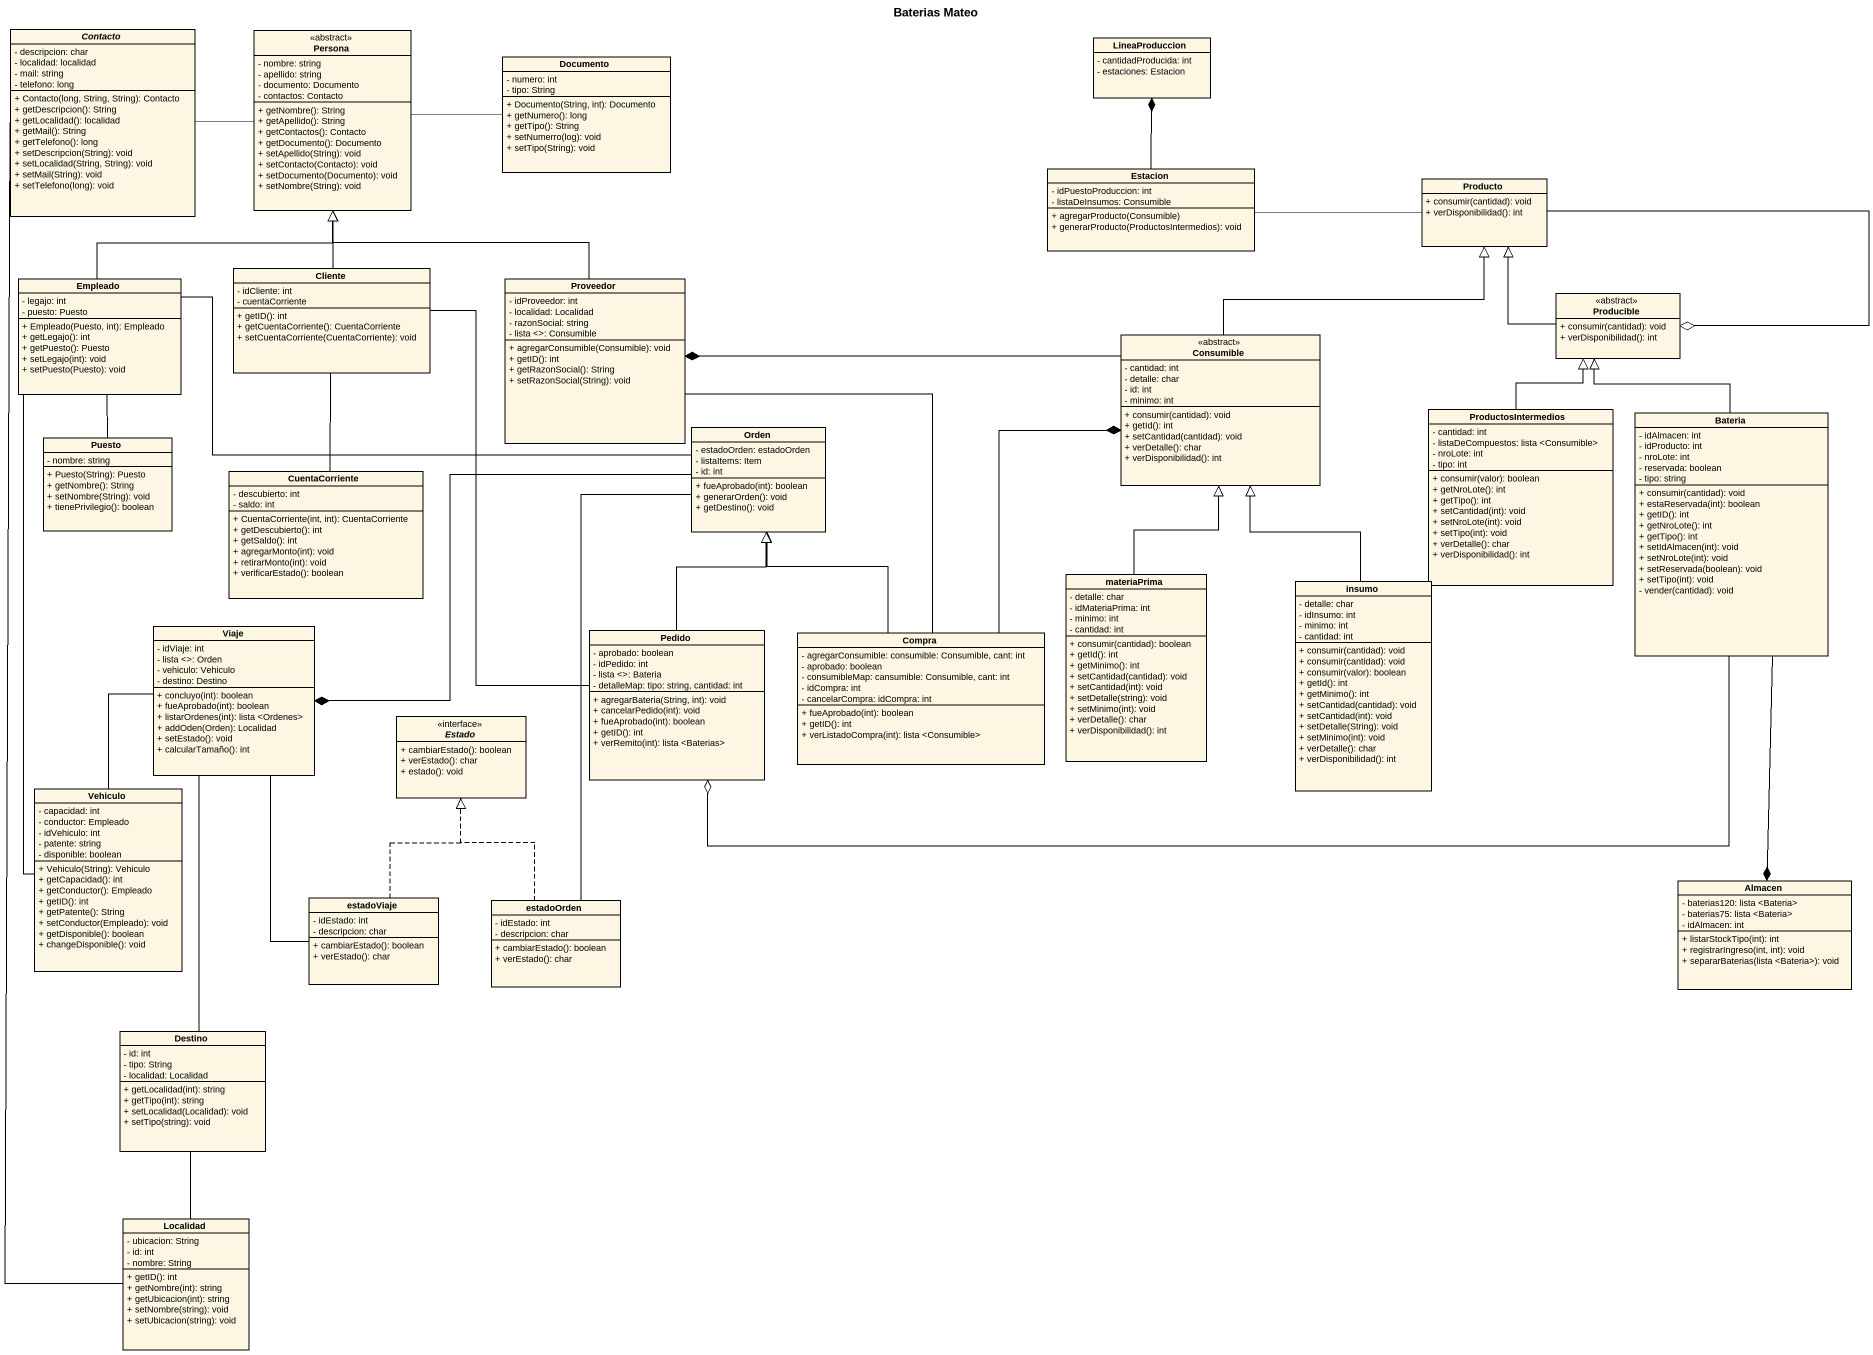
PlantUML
@startuml
title Baterias Mateo
hide circle
hide empty members
skinparam classAttributeIconSize 0
abstract class Contacto {
  - descripcion: char
  - localidad: localidad
  - mail: string
  - telefono: long
  + Contacto(long, String, String): Contacto
  + getDescripcion(): String
  + getLocalidad(): localidad
  + getMail(): String
  + getTelefono(): long
  + setDescripcion(String): void
  + setLocalidad(String, String): void
  + setMail(String): void
  + setTelefono(long): void
}
class Persona <<abstract>> {
  - nombre: string
  - apellido: string
  - documento: Documento
  - contactos: Contacto
  + getNombre(): String
  + getApellido(): String
  + getContactos(): Contacto
  + getDocumento(): Documento
  + setApellido(String): void
  + setContacto(Contacto): void
  + setDocumento(Documento): void
  + setNombre(String): void
}
class Documento {
  - numero: int
  - tipo: String
  + Documento(String, int): Documento
  + getNumero(): long
  + getTipo(): String
  + setNumerro(log): void
  + setTipo(String): void
}
class LineaProduccion {
  - cantidadProducida: int
  - estaciones: Estacion
}
class Estacion {
  - idPuestoProduccion: int
  - listaDeInsumos: Consumible
  + agregarProducto(Consumible)
  + generarProducto(ProductosIntermedios): void
}
class Producto {
  + consumir(cantidad): void
  + verDisponibilidad(): int
}
class Empleado {
  - legajo: int
  - puesto: Puesto
  + Empleado(Puesto, int): Empleado
  + getLegajo(): int
  + getPuesto(): Puesto
  + setLegajo(int): void
  + setPuesto(Puesto): void
}
class Cliente {
  - idCliente: int
  - cuentaCorriente
  + getID(): int
  + getCuentaCorriente(): CuentaCorriente
  + setCuentaCorriente(CuentaCorriente): void
}
class Proveedor {
  - idProveedor: int
  - localidad: Localidad
  - razonSocial: string
  - lista <>: Consumible
  + agregarConsumible(Consumible): void
  + getID(): int
  + getRazonSocial(): String
  + setRazonSocial(String): void
}
class Producible <<abstract>> {
  + consumir(cantidad): void
  + verDisponibilidad(): int
}
class Consumible <<abstract>> {
  - cantidad: int
  - detalle: char
  - id: int
  - minimo: int
  + consumir(cantidad): void
  + getId(): int
  + setCantidad(cantidad): void
  + verDetalle(): char
  + verDisponibilidad(): int
}
class ProductosIntermedios {
  - cantidad: int
  - listaDeCompuestos: lista <Consumible>
  - nroLote: int
  - tipo: int
  + consumir(valor): boolean
  + getNroLote(): int
  + getTipo(): int
  + setCantidad(int): void
  + setNroLote(int): void
  + setTipo(int): void
  + verDetalle(): char
  + verDisponibilidad(): int
}
class Bateria {
  - idAlmacen: int
  - idProducto: int
  - nroLote: int
  - reservada: boolean
  - tipo: string
  + consumir(cantidad): void
  + estaReservada(int): boolean
  + getID(): int
  + getNroLote(): int
  + getTipo(): int
  + setIdAlmacen(int): void
  + setNroLote(int): void
  + setReservada(boolean): void
  + setTipo(int): void
  - vender(cantidad): void
}
class Puesto {
  - nombre: string
  + Puesto(String): Puesto
  + getNombre(): String
  + setNombre(String): void
  + tienePrivilegio(): boolean
}
class Orden {
  - estadoOrden: estadoOrden
  - listaItems: Item
  - id: int
  + fueAprobado(int): boolean
  + generarOrden(): void
  + getDestino(): void
}
class CuentaCorriente {
  - descubierto: int
  - saldo: int
  + CuentaCorriente(int, int): CuentaCorriente
  + getDescubierto(): int
  + getSaldo(): int
  + agregarMonto(int): void
  + retirarMonto(int): void
  + verificarEstado(): boolean
}
class materiaPrima {
  - detalle: char
  - idMateriaPrima: int
  - minimo: int
  - cantidad: int
  + consumir(cantidad): boolean
  + getId(): int
  + getMinimo(): int
  + setCantidad(cantidad): void
  + setCantidad(int): void
  + setDetalle(string): void
  + setMinimo(int): void
  + verDetalle(): char
  + verDisponibilidad(): int
}
class insumo {
  - detalle: char
  - idInsumo: int
  - minimo: int
  - cantidad: int
  + consumir(cantidad): void
  + consumir(cantidad): void
  + consumir(valor): boolean
  + getId(): int
  + getMinimo(): int
  + setCantidad(cantidad): void
  + setCantidad(int): void
  + setDetalle(String): void
  + setMinimo(int): void
  + verDetalle(): char
  + verDisponibilidad(): int
}
class Viaje {
  - idViaje: int
  - lista <>: Orden
  - vehiculo: Vehiculo
  - destino: Destino
  + concluyo(int): boolean
  + fueAprobado(int): boolean
  + listarOrdenes(int): lista <Ordenes>
  + addOden(Orden): Localidad
  + setEstado(): void
  + calcularTamaño(): int
}
class Pedido {
  - aprobado: boolean
  - idPedido: int
  - lista <>: Bateria
  - detalleMap: tipo: string, cantidad: int
  + agregarBateria(String, int): void
  + cancelarPedido(int): void
  + fueAprobado(int): boolean
  + getID(): int
  + verRemito(int): lista <Baterias>
}
class Compra {
  - agregarConsumible: consumible: Consumible, cant: int
  - aprobado: boolean
  - consumibleMap: cansumible: Consumible, cant: int
  - idCompra: int
  - cancelarCompra: idCompra: int
  + fueAprobado(int): boolean
  + getID(): int
  + verListadoCompra(int): lista <Consumible>
}
interface Estado <<interface>> {
  + cambiarEstado(): boolean
  + verEstado(): char
  + estado(): void
}
class Vehiculo {
  - capacidad: int
  - conductor: Empleado
  - idVehiculo: int
  - patente: string
  - disponible: boolean
  + Vehiculo(String): Vehiculo
  + getCapacidad(): int
  + getConductor(): Empleado
  + getID(): int
  + getPatente(): String
  + setConductor(Empleado): void
  + getDisponible(): boolean
  + changeDisponible(): void
}
class Almacen {
  - baterias120: lista <Bateria>
  - baterias75: lista <Bateria>
  - idAlmacen: int
  + listarStockTipo(int): int
  + registrarIngreso(int, int): void
  + separarBaterias(lista <Bateria>): void
}
class estadoViaje {
  - idEstado: int
  - descripcion: char
  + cambiarEstado(): boolean
  + verEstado(): char
}
class estadoOrden {
  - idEstado: int
  - descripcion: char
  + cambiarEstado(): boolean
  + verEstado(): char
}
class Destino {
  - id: int
  - tipo: String
  - localidad: Localidad
  + getLocalidad(int): string
  + getTipo(int): string
  + setLocalidad(Localidad): void
  + setTipo(string): void
}
class Localidad {
  - ubicacion: String
  - id: int
  - nombre: String
  + getID(): int
  + getNombre(int): string
  + getUbicacion(int): string
  + setNombre(string): void
  + setUbicacion(string): void
}
Persona -left- Contacto
Persona -right- Documento
Estacion -up-* LineaProduccion
Estacion -right- Producto
Producto --o Producible
Empleado -up-|> Persona
Empleado -- Puesto
Empleado -right- Orden
Empleado -- Vehiculo
Cliente -up-|> Persona
Cliente -- Pedido
Proveedor -up-|> Persona
Proveedor -- Compra
Producible -up-|> Producto
Consumible -up-|> Producto
Consumible -left-* Proveedor
ProductosIntermedios -up-|> Producible
Bateria -up-|> Producible
Bateria -left-o Pedido
Bateria --* Almacen
Orden -left-* Viaje
Orden -- estadoOrden
CuentaCorriente -up- Cliente
materiaPrima -up-|> Consumible
insumo -up-|> Consumible
Viaje -- Vehiculo
Viaje -- Destino
Pedido -up-|> Orden
Compra -up-* Consumible
Compra -up-|> Orden
estadoViaje -up- Viaje
estadoViaje .up.|> Estado
estadoOrden .up.|> Estado
Destino -- Localidad
Localidad -up- Contacto
@enduml
